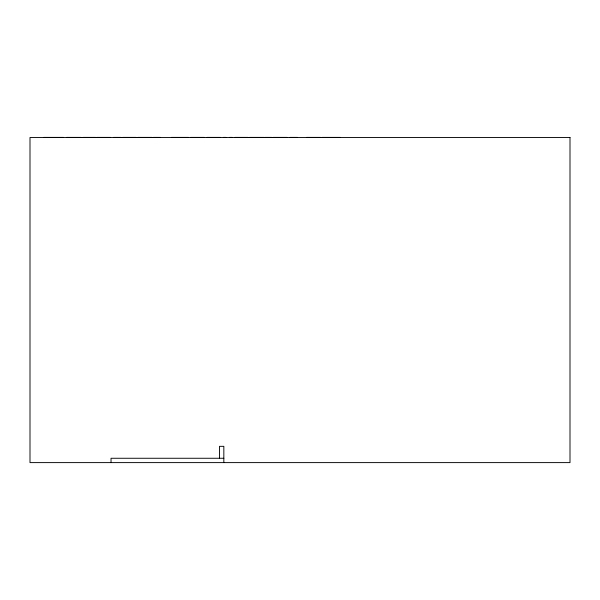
<?xml version="1.0" encoding="UTF-8"?>
<svg xmlns="http://www.w3.org/2000/svg" width="600" height="600" viewBox="0 0 600 600"><rect width="100%" height="100%" fill="white"/><g stroke="black" fill="none" stroke-linecap="round" stroke-linejoin="round"><path stroke-width="0.9" d="M43.777 137.392L63.457 137.392M66.653 137.392L80.812 137.392M83.22 137.392L95.625 137.392M96.743 137.392L110.415 137.392M113.573 137.392L120.855 137.392M122.843 137.392L136.02 137.392M137.933 137.392L151.882 137.392M153.352 137.392L160.312 137.392M171.45 137.392L188.505 137.392M190.613 137.392L204.278 137.392M207.173 137.392L220.35 137.392M223.358 137.392L225.877 137.392M229.65 137.392L232.208 137.392M234.99 137.392L247.8 137.392M249.623 137.392L263.775 137.392M264.712 137.392L271.673 137.392M273.173 137.392L287.123 137.392M290.183 137.392L297.465 137.392M306.645 137.392L320.483 137.392M322.252 137.392L340.282 137.392M223.837 458.265L111.03 458.265L111.03 462.607M223.837 462.607L223.837 446.332L219.495 446.332L219.495 458.265M570 137.505L30 137.505L30 462.607L570 462.607L570 137.505"/></g></svg>
